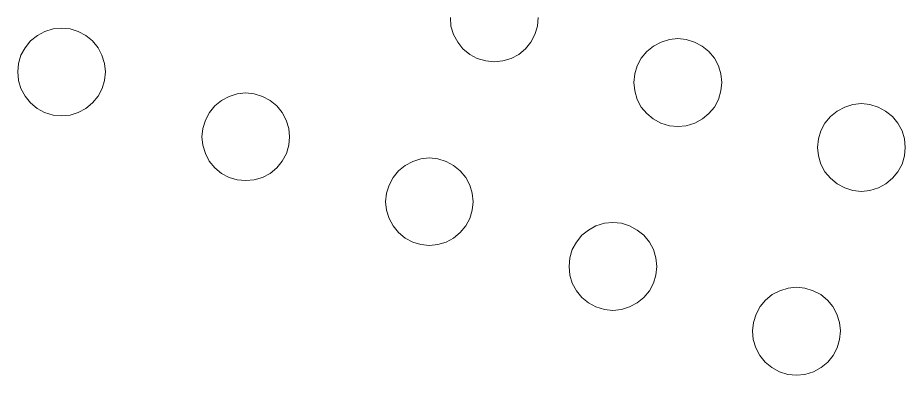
# Model space of a CAD drawing. Header units: metres. Extents: x 105146 to 106170, y 111783 to 118163.
# Drawn here: x 105896.1907 to 105896.4943, y 114674.5951 to 114674.7174 of the extents above; entities that cross this region are included whole.
import ezdxf

# ---------------------------------------------------------------- set-up
doc = ezdxf.new("R2010")
doc.units = ezdxf.units.M
doc.layers.add('20-EP-ZONA-DURA', color=253, linetype='CONTINUOUS', lineweight=13)
doc.layers.add('20-EP-ZONA-VERDE', color=84, linetype='CONTINUOUS', lineweight=13)

msp = doc.modelspace()

# ---------------------------------------------------------------- linework, layer by layer
at = {"layer": '20-EP-ZONA-DURA'}
msp.add_lwpolyline([(105896.3387, 114674.7175), (105896.3389, 114674.7146), (105896.3398, 114674.7117), (105896.3412, 114674.7091), (105896.343, 114674.7068), (105896.3453, 114674.7049), (105896.3479, 114674.7035), (105896.3508, 114674.7027), (105896.3537, 114674.7024), (105896.3566, 114674.7027), (105896.3595, 114674.7035), (105896.3621, 114674.7049), (105896.3644, 114674.7068), (105896.3662, 114674.7091), (105896.3676, 114674.7117), (105896.3685, 114674.7146), (105896.3687, 114674.7175)], dxfattribs=at)
for points in [[(105896.2207, 114674.6989), (105896.2204, 114674.7018), (105896.2195, 114674.7046), (105896.2182, 114674.7072), (105896.2163, 114674.7095), (105896.214, 114674.7114), (105896.2114, 114674.7127), (105896.2086, 114674.7136), (105896.2057, 114674.7139), (105896.2028, 114674.7136), (105896.2, 114674.7127), (105896.1974, 114674.7114), (105896.1951, 114674.7095), (105896.1932, 114674.7072), (105896.1918, 114674.7046), (105896.191, 114674.7018), (105896.1907, 114674.6989), (105896.191, 114674.696), (105896.1918, 114674.6932), (105896.1932, 114674.6906), (105896.1951, 114674.6883), (105896.1973, 114674.6864), (105896.1999, 114674.685), (105896.2028, 114674.6841), (105896.2057, 114674.6839), (105896.2086, 114674.6841), (105896.2114, 114674.685), (105896.214, 114674.6864), (105896.2163, 114674.6883), (105896.2182, 114674.6906), (105896.2196, 114674.6932), (105896.2204, 114674.696), (105896.2207, 114674.6989)], [(105896.4315, 114674.6953), (105896.4312, 114674.6982), (105896.4304, 114674.701), (105896.429, 114674.7036), (105896.4271, 114674.7059), (105896.4248, 114674.7077), (105896.4222, 114674.7091), (105896.4194, 114674.71), (105896.4165, 114674.7103), (105896.4136, 114674.71), (105896.4108, 114674.7091), (105896.4082, 114674.7077), (105896.4059, 114674.7059), (105896.404, 114674.7036), (105896.4026, 114674.701), (105896.4018, 114674.6982), (105896.4015, 114674.6953), (105896.4018, 114674.6924), (105896.4026, 114674.6895), (105896.404, 114674.6869), (105896.4059, 114674.6847), (105896.4081, 114674.6828), (105896.4107, 114674.6814), (105896.4136, 114674.6805), (105896.4165, 114674.6802), (105896.4194, 114674.6805), (105896.4223, 114674.6814), (105896.4249, 114674.6828), (105896.4271, 114674.6847), (105896.429, 114674.6869), (105896.4304, 114674.6895), (105896.4312, 114674.6924), (105896.4315, 114674.6953)], [(105896.2837, 114674.6767), (105896.2834, 114674.6796), (105896.2825, 114674.6824), (105896.2812, 114674.685), (105896.2793, 114674.6873), (105896.277, 114674.6891), (105896.2744, 114674.6905), (105896.2716, 114674.6914), (105896.2687, 114674.6917), (105896.2658, 114674.6914), (105896.263, 114674.6905), (105896.2604, 114674.6891), (105896.2581, 114674.6873), (105896.2563, 114674.685), (105896.2549, 114674.6824), (105896.254, 114674.6796), (105896.2537, 114674.6767), (105896.254, 114674.6738), (105896.2549, 114674.671), (105896.2562, 114674.6684), (105896.2581, 114674.6661), (105896.2604, 114674.6642), (105896.263, 114674.6628), (105896.2658, 114674.662), (105896.2687, 114674.6617), (105896.2716, 114674.662), (105896.2744, 114674.6628), (105896.277, 114674.6642), (105896.2793, 114674.6661), (105896.2812, 114674.6684), (105896.2826, 114674.671), (105896.2834, 114674.6738), (105896.2837, 114674.6767)], [(105896.4943, 114674.6731), (105896.494, 114674.676), (105896.4932, 114674.6788), (105896.4918, 114674.6814), (105896.4899, 114674.6837), (105896.4876, 114674.6855), (105896.485, 114674.6869), (105896.4822, 114674.6878), (105896.4793, 114674.6881), (105896.4764, 114674.6878), (105896.4736, 114674.6869), (105896.471, 114674.6855), (105896.4687, 114674.6837), (105896.4668, 114674.6814), (105896.4654, 114674.6788), (105896.4646, 114674.676), (105896.4643, 114674.6731), (105896.4646, 114674.6702), (105896.4654, 114674.6673), (105896.4668, 114674.6647), (105896.4687, 114674.6625), (105896.471, 114674.6606), (105896.4736, 114674.6592), (105896.4764, 114674.6583), (105896.4793, 114674.658), (105896.4822, 114674.6583), (105896.4851, 114674.6592), (105896.4877, 114674.6606), (105896.4899, 114674.6625), (105896.4918, 114674.6647), (105896.4932, 114674.6673), (105896.494, 114674.6702), (105896.4943, 114674.6731)], [(105896.3465, 114674.6545), (105896.3462, 114674.6574), (105896.3454, 114674.6602), (105896.344, 114674.6628), (105896.3421, 114674.6651), (105896.3398, 114674.6669), (105896.3372, 114674.6683), (105896.3344, 114674.6692), (105896.3315, 114674.6695), (105896.3286, 114674.6692), (105896.3258, 114674.6683), (105896.3232, 114674.6669), (105896.3209, 114674.6651), (105896.3191, 114674.6628), (105896.3177, 114674.6602), (105896.3168, 114674.6574), (105896.3165, 114674.6545), (105896.3168, 114674.6516), (105896.3177, 114674.6487), (105896.3191, 114674.6462), (105896.3209, 114674.6439), (105896.3232, 114674.642), (105896.3258, 114674.6406), (105896.3286, 114674.6398), (105896.3315, 114674.6395), (105896.3344, 114674.6398), (105896.3372, 114674.6406), (105896.3398, 114674.642), (105896.3421, 114674.6439), (105896.344, 114674.6462), (105896.3454, 114674.6487), (105896.3462, 114674.6516), (105896.3465, 114674.6545)], [(105896.4093, 114674.6323), (105896.409, 114674.6353), (105896.4082, 114674.6381), (105896.4068, 114674.6407), (105896.4049, 114674.643), (105896.4026, 114674.6448), (105896.4, 114674.6462), (105896.3972, 114674.6471), (105896.3943, 114674.6474), (105896.3914, 114674.6471), (105896.3885, 114674.6462), (105896.3859, 114674.6448), (105896.3837, 114674.643), (105896.3818, 114674.6407), (105896.3804, 114674.6381), (105896.3796, 114674.6353), (105896.3793, 114674.6323), (105896.3796, 114674.6294), (105896.3804, 114674.6266), (105896.3818, 114674.624), (105896.3837, 114674.6217), (105896.386, 114674.6199), (105896.3885, 114674.6185), (105896.3914, 114674.6176), (105896.3943, 114674.6173), (105896.3972, 114674.6176), (105896.4, 114674.6185), (105896.4026, 114674.6199), (105896.4049, 114674.6217), (105896.4068, 114674.624), (105896.4082, 114674.6266), (105896.409, 114674.6294), (105896.4093, 114674.6323)], [(105896.4721, 114674.6103), (105896.4718, 114674.6132), (105896.4709, 114674.616), (105896.4695, 114674.6186), (105896.4677, 114674.6208), (105896.4654, 114674.6227), (105896.4628, 114674.624), (105896.46, 114674.6249), (105896.4571, 114674.6252), (105896.4542, 114674.6249), (105896.4514, 114674.624), (105896.4488, 114674.6227), (105896.4465, 114674.6208), (105896.4447, 114674.6186), (105896.4433, 114674.616), (105896.4424, 114674.6132), (105896.4421, 114674.6103), (105896.4423, 114674.6073), (105896.4432, 114674.6045), (105896.4446, 114674.6019), (105896.4464, 114674.5996), (105896.4487, 114674.5977), (105896.4513, 114674.5963), (105896.4541, 114674.5954), (105896.4571, 114674.5951), (105896.46, 114674.5954), (105896.4629, 114674.5963), (105896.4655, 114674.5977), (105896.4678, 114674.5996), (105896.4696, 114674.6019), (105896.471, 114674.6045), (105896.4718, 114674.6073), (105896.4721, 114674.6103)]]:
    msp.add_lwpolyline(points, close=True, dxfattribs=at)
at = {"layer": '20-EP-ZONA-VERDE'}
msp.add_lwpolyline([(105896.3687, 114674.7175), (105896.3685, 114674.7146), (105896.3676, 114674.7117), (105896.3662, 114674.7091), (105896.3644, 114674.7068), (105896.3621, 114674.7049), (105896.3595, 114674.7035), (105896.3566, 114674.7027), (105896.3537, 114674.7024), (105896.3508, 114674.7027), (105896.3479, 114674.7035), (105896.3453, 114674.7049), (105896.343, 114674.7068), (105896.3412, 114674.7091), (105896.3398, 114674.7117), (105896.3389, 114674.7146), (105896.3387, 114674.7175)], dxfattribs=at)
for points in [[(105896.2207, 114674.6989), (105896.2204, 114674.696), (105896.2196, 114674.6932), (105896.2182, 114674.6906), (105896.2163, 114674.6883), (105896.214, 114674.6864), (105896.2114, 114674.685), (105896.2086, 114674.6841), (105896.2057, 114674.6839), (105896.2028, 114674.6841), (105896.1999, 114674.685), (105896.1973, 114674.6864), (105896.1951, 114674.6883), (105896.1932, 114674.6906), (105896.1918, 114674.6932), (105896.191, 114674.696), (105896.1907, 114674.6989), (105896.191, 114674.7018), (105896.1918, 114674.7046), (105896.1932, 114674.7072), (105896.1951, 114674.7095), (105896.1974, 114674.7114), (105896.2, 114674.7127), (105896.2028, 114674.7136), (105896.2057, 114674.7139), (105896.2086, 114674.7136), (105896.2114, 114674.7127), (105896.214, 114674.7114), (105896.2163, 114674.7095), (105896.2182, 114674.7072), (105896.2195, 114674.7046), (105896.2204, 114674.7018), (105896.2207, 114674.6989)], [(105896.4315, 114674.6953), (105896.4312, 114674.6924), (105896.4304, 114674.6895), (105896.429, 114674.6869), (105896.4271, 114674.6847), (105896.4249, 114674.6828), (105896.4223, 114674.6814), (105896.4194, 114674.6805), (105896.4165, 114674.6802), (105896.4136, 114674.6805), (105896.4107, 114674.6814), (105896.4081, 114674.6828), (105896.4059, 114674.6847), (105896.404, 114674.6869), (105896.4026, 114674.6895), (105896.4018, 114674.6924), (105896.4015, 114674.6953), (105896.4018, 114674.6982), (105896.4026, 114674.701), (105896.404, 114674.7036), (105896.4059, 114674.7059), (105896.4082, 114674.7077), (105896.4108, 114674.7091), (105896.4136, 114674.71), (105896.4165, 114674.7103), (105896.4194, 114674.71), (105896.4222, 114674.7091), (105896.4248, 114674.7077), (105896.4271, 114674.7059), (105896.429, 114674.7036), (105896.4304, 114674.701), (105896.4312, 114674.6982), (105896.4315, 114674.6953)], [(105896.2837, 114674.6767), (105896.2834, 114674.6738), (105896.2826, 114674.671), (105896.2812, 114674.6684), (105896.2793, 114674.6661), (105896.277, 114674.6642), (105896.2744, 114674.6628), (105896.2716, 114674.662), (105896.2687, 114674.6617), (105896.2658, 114674.662), (105896.263, 114674.6628), (105896.2604, 114674.6642), (105896.2581, 114674.6661), (105896.2562, 114674.6684), (105896.2549, 114674.671), (105896.254, 114674.6738), (105896.2537, 114674.6767), (105896.254, 114674.6796), (105896.2549, 114674.6824), (105896.2563, 114674.685), (105896.2581, 114674.6873), (105896.2604, 114674.6891), (105896.263, 114674.6905), (105896.2658, 114674.6914), (105896.2687, 114674.6917), (105896.2716, 114674.6914), (105896.2744, 114674.6905), (105896.277, 114674.6891), (105896.2793, 114674.6873), (105896.2812, 114674.685), (105896.2825, 114674.6824), (105896.2834, 114674.6796), (105896.2837, 114674.6767)], [(105896.4943, 114674.6731), (105896.494, 114674.6702), (105896.4932, 114674.6673), (105896.4918, 114674.6647), (105896.4899, 114674.6625), (105896.4877, 114674.6606), (105896.4851, 114674.6592), (105896.4822, 114674.6583), (105896.4793, 114674.658), (105896.4764, 114674.6583), (105896.4736, 114674.6592), (105896.471, 114674.6606), (105896.4687, 114674.6625), (105896.4668, 114674.6647), (105896.4654, 114674.6673), (105896.4646, 114674.6702), (105896.4643, 114674.6731), (105896.4646, 114674.676), (105896.4654, 114674.6788), (105896.4668, 114674.6814), (105896.4687, 114674.6837), (105896.471, 114674.6855), (105896.4736, 114674.6869), (105896.4764, 114674.6878), (105896.4793, 114674.6881), (105896.4822, 114674.6878), (105896.485, 114674.6869), (105896.4876, 114674.6855), (105896.4899, 114674.6837), (105896.4918, 114674.6814), (105896.4932, 114674.6788), (105896.494, 114674.676), (105896.4943, 114674.6731)], [(105896.3465, 114674.6545), (105896.3462, 114674.6516), (105896.3454, 114674.6487), (105896.344, 114674.6462), (105896.3421, 114674.6439), (105896.3398, 114674.642), (105896.3372, 114674.6406), (105896.3344, 114674.6398), (105896.3315, 114674.6395), (105896.3286, 114674.6398), (105896.3258, 114674.6406), (105896.3232, 114674.642), (105896.3209, 114674.6439), (105896.3191, 114674.6462), (105896.3177, 114674.6487), (105896.3168, 114674.6516), (105896.3165, 114674.6545), (105896.3168, 114674.6574), (105896.3177, 114674.6602), (105896.3191, 114674.6628), (105896.3209, 114674.6651), (105896.3232, 114674.6669), (105896.3258, 114674.6683), (105896.3286, 114674.6692), (105896.3315, 114674.6695), (105896.3344, 114674.6692), (105896.3372, 114674.6683), (105896.3398, 114674.6669), (105896.3421, 114674.6651), (105896.344, 114674.6628), (105896.3454, 114674.6602), (105896.3462, 114674.6574), (105896.3465, 114674.6545)], [(105896.4093, 114674.6323), (105896.409, 114674.6294), (105896.4082, 114674.6266), (105896.4068, 114674.624), (105896.4049, 114674.6217), (105896.4026, 114674.6199), (105896.4, 114674.6185), (105896.3972, 114674.6176), (105896.3943, 114674.6173), (105896.3914, 114674.6176), (105896.3885, 114674.6185), (105896.386, 114674.6199), (105896.3837, 114674.6217), (105896.3818, 114674.624), (105896.3804, 114674.6266), (105896.3796, 114674.6294), (105896.3793, 114674.6323), (105896.3796, 114674.6353), (105896.3804, 114674.6381), (105896.3818, 114674.6407), (105896.3837, 114674.643), (105896.3859, 114674.6448), (105896.3885, 114674.6462), (105896.3914, 114674.6471), (105896.3943, 114674.6474), (105896.3972, 114674.6471), (105896.4, 114674.6462), (105896.4026, 114674.6448), (105896.4049, 114674.643), (105896.4068, 114674.6407), (105896.4082, 114674.6381), (105896.409, 114674.6353), (105896.4093, 114674.6323)], [(105896.4721, 114674.6103), (105896.4718, 114674.6073), (105896.471, 114674.6045), (105896.4696, 114674.6019), (105896.4678, 114674.5996), (105896.4655, 114674.5977), (105896.4629, 114674.5963), (105896.46, 114674.5954), (105896.4571, 114674.5951), (105896.4541, 114674.5954), (105896.4513, 114674.5963), (105896.4487, 114674.5977), (105896.4464, 114674.5996), (105896.4446, 114674.6019), (105896.4432, 114674.6045), (105896.4423, 114674.6073), (105896.4421, 114674.6103), (105896.4424, 114674.6132), (105896.4433, 114674.616), (105896.4447, 114674.6186), (105896.4465, 114674.6208), (105896.4488, 114674.6227), (105896.4514, 114674.624), (105896.4542, 114674.6249), (105896.4571, 114674.6252), (105896.46, 114674.6249), (105896.4628, 114674.624), (105896.4654, 114674.6227), (105896.4677, 114674.6208), (105896.4695, 114674.6186), (105896.4709, 114674.616), (105896.4718, 114674.6132), (105896.4721, 114674.6103)]]:
    msp.add_lwpolyline(points, close=True, dxfattribs=at)

doc.saveas('drawing.dxf')
